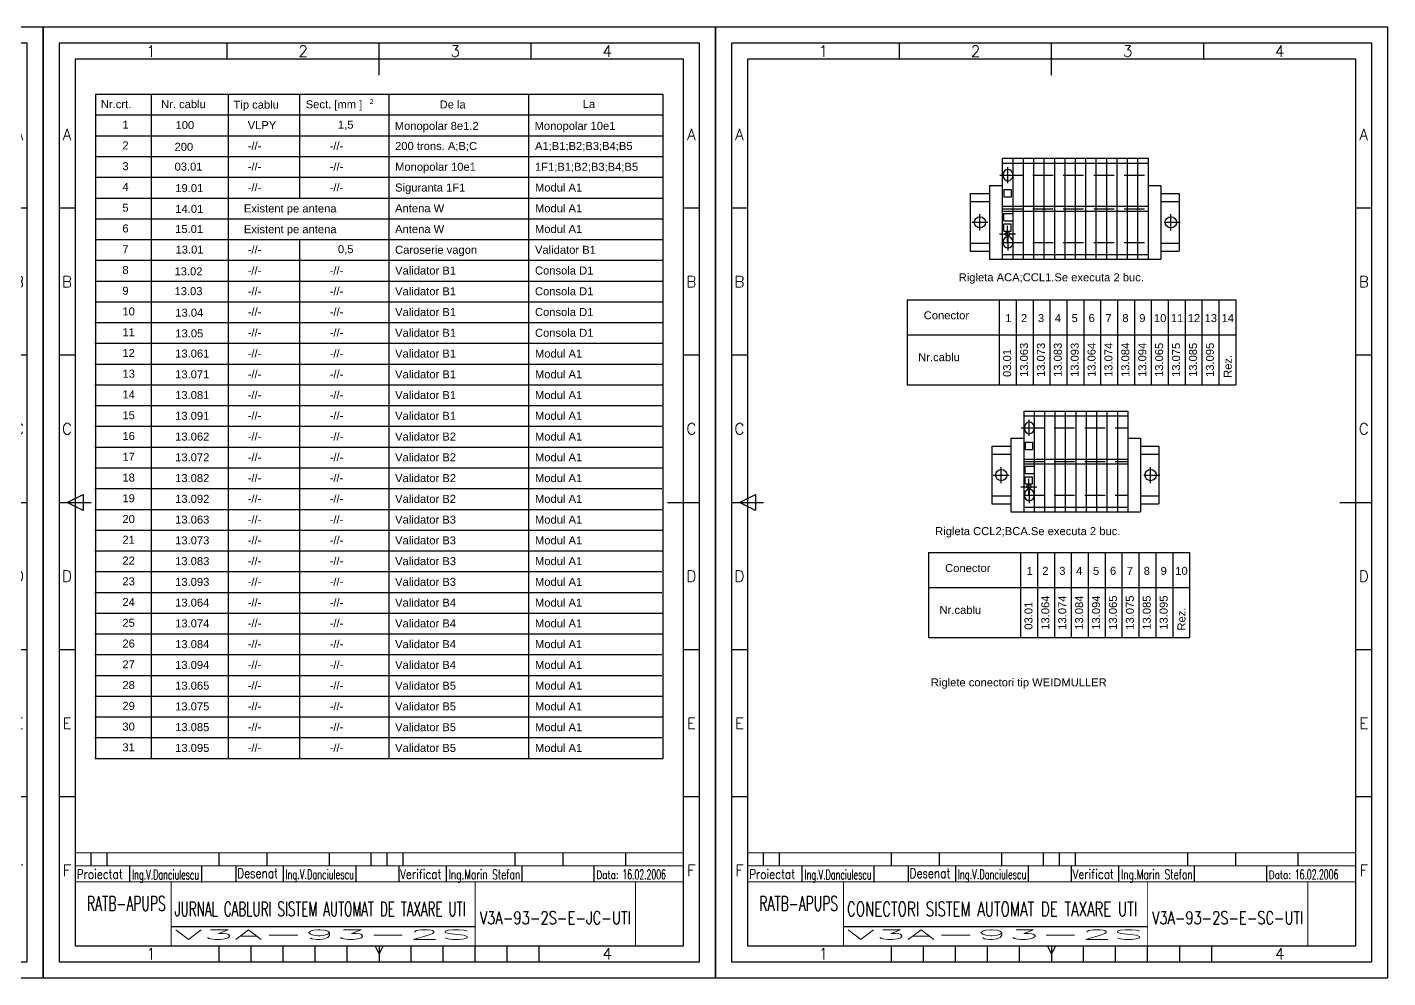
# Model space of a CAD drawing. Header units: millimetres. Extents: x 3156 to 4206, y 1786 to 2083.
# Drawn here: x 3781.5 to 4206.4, y 1785.8 to 2082.8 of the extents above; entities that cross this region are included whole.
import ezdxf
from ezdxf.enums import TextEntityAlignment as Align

# ---------------------------------------------------------------- set-up
doc = ezdxf.new("R2010")
doc.units = ezdxf.units.MM
doc.linetypes.add('DASHED2', pattern=[9.525, 6.35, -3.175])
doc.layers.add('INDICATOR', color=7, linetype='Continuous')
doc.styles.add('ISO', font='SIMPLEX.shx')
doc.styles.add('ROMANS', font='ROMANS.shx', dxfattribs={"width": 0.8})
doc.styles.get("Standard").update_dxf_attribs({"font": 'arial.ttf'})

# ---------------------------------------------------------------- blocks, each defined once
blk = doc.blocks.new('a4')
at = {"color": 70}
for p, q in [((-152.5, 287), (-152.5, 292)), ((-105, 282), (-105, 292)), ((-57.5, 287), (-57.5, 292)), ((-200, 240.5), (-205, 240.5)), ((-5, 240.5), (-10, 240.5)), ((-200, 194.5), (-205, 194.5)), ((-5, 194.5), (-10, 194.5)), ((-202.5, 148.5), (-197.5, 151)), ((-197.5, 151), (-197.5, 146)), ((-205, 148.5), (-195, 148.5)), ((-197.5, 146), (-202.5, 148.5)), ((-15, 148.5), (-5, 148.5)), ((-200, 102.5), (-205, 102.5)), ((-5, 102.5), (-10, 102.5)), ((-200, 56.5), (-205, 56.5)), ((-5, 56.5), (-10, 56.5)), ((-155, 5), (-155, 10)), ((-145, 5), (-145, 10)), ((-135, 5), (-135, 10)), ((-125, 5), (-125, 10)), ((-115, 5), (-115, 10)), ((-105, 7.5), (-106.25, 10)), ((-103.75, 10), (-105, 7.5)), ((-105, 10), (-105, 5)), ((-95, 5), (-95, 10)), ((-85, 5), (-85, 10)), ((-75, 5), (-75, 10)), ((-65, 5), (-65, 10)), ((-55, 5), (-55, 10))]:
    blk.add_line(p, q, dxfattribs=at)
at = {"color": 240}
for points in [[(0, 0), (0, 297), (-210, 297), (-210, 0)], [(-5, 5), (-5, 292), (-205, 292), (-205, 5)]]:
    blk.add_lwpolyline(points, close=True, dxfattribs=at)
at = {"color": 70}
blk.add_lwpolyline([(-200, 287), (-200, 10), (-10, 10), (-10, 287)], close=True, dxfattribs=at)
at = {"color": 50, "style": 'ISO'}
for s, p in [('1', (-176.25, 289.5)), ('2', (-128.75, 289.5)), ('3', (-81.25, 289.5)), ('4', (-33.75, 289.5)), ('A', (-202.5, 263.5)), ('A', (-7.5, 263.5)), ('B', (-202.5, 217.5)), ('B', (-7.5, 217.5)), ('C', (-202.5, 171.5)), ('C', (-7.5, 171.5)), ('D', (-202.5, 125.5)), ('D', (-7.5, 125.5)), ('E', (-202.5, 79.5)), ('E', (-7.5, 79.5)), ('F', (-202.5, 33.5)), ('F', (-7.5, 33.5)), ('1', (-176.25, 7.5)), ('4', (-33.75, 7.5))]:
    blk.add_text(s, height=3.5, dxfattribs=at).set_placement(p, align=Align.MIDDLE)
blk = doc.blocks.new('indic-el')
at = {"layer": 'INDICATOR', "color": 1}
for p, q in [((-180, 25), (-180, 29)), ((-175, 25), (-175, 29)), ((-140, 25), (-140, 29)), ((-125, 25), (-125, 29)), ((-105.5, 25), (-105.5, 29)), ((-87.5, 25), (-87.5, 29)), ((-82.5, 25), (-82.5, 29)), ((-47.5, 25), (-47.5, 29)), ((-32.5, 25), (-32.5, 29)), ((-13, 25), (-13, 29)), ((-167.9, 20), (-167.9, 25)), ((-145.42, 19.8), (-145.42, 24.8)), ((-134.65, 20.08), (-134.65, 25.08)), ((-119.93, 20), (-119.93, 25)), ((-97.19, 20), (-97.19, 25)), ((-83.77, 20), (-83.77, 25)), ((-69.03, 20), (-69.03, 25)), ((-45.33, 20), (-45.33, 25)), ((-22.83, 20), (-22.83, 25)), ((-155, 6), (-60, 6))]:
    blk.add_line(p, q, dxfattribs=at)
at = {"layer": 'INDICATOR'}
blk.add_line((-92.5, 25), (-92.5, 29), dxfattribs=at)
at = {"layer": 'INDICATOR', "const_width": 0.3, "flags": 128}
for points in [[(0, 29), (-185, 29), (-185, 0)], [(0, 25), (-185, 25)], [(0, 20), (-185, 20)], [(-155, 0), (-155, 20)], [(-60, 0), (-60, 20)], [(-10, 0), (-10, 20)]]:
    blk.add_lwpolyline(points, dxfattribs=at)
at = {"layer": 'INDICATOR', "color": 1, "style": 'ROMANS', "width": 0.8}
for s, height, p in [('Proiectat', 3, (-184.48, 20.88)), ('Desenat', 3, (-134.37, 21.17)), ('Verificat', 3, (-83.49, 20.88)), ('Data:', 2.5, (-22.15, 20.88))]:
    blk.add_text(s, height=height, dxfattribs=at).set_placement(p)
at = {"layer": 'INDICATOR', "style": 'ROMANS', "width": 0.570908}
blk.add_text('RATB-APUPS', height=4.5, dxfattribs=at).set_placement((-181.28, 10.96), (-156.69, 10.96), align=Align.FIT)
at = {"layer": 'INDICATOR', "color": 1, "style": 'ROMANS'}
for tag, height, width, p, p2 in [('PROIECTAT', 3, 0.908325, (-167.12, 20.74), (-146.23, 20.74)), ('DESENAT', 3, 1.116423, (-119.25, 20.84), (-97.88, 20.84)), ('VERIFICAT', 3, 1.074468, (-68.34, 20.8), (-45.93, 20.8)), ('DATA', 3, 1.321041, (-14.04, 20.81), (-0.45, 20.81)), ('NUME_DESEN', 4.5, 2.080219, (-153.9, 9.22), (-61.18, 9.22)), ('NUMAR', 4, 2.383056, (-58.61, 6.76), (-11.4, 6.76)), ('ANS', 3, 11.421134, (-154.04, 2.01), (-61.04, 2.01))]:
    blk.add_attdef(tag, text='', height=height, dxfattribs=dict(at, width=width)).set_placement(p, p2, align=Align.FIT)
blk = doc.blocks.new('3a4')
at = {"color": 70}
for p, q in [((-569.17, 287), (-569.17, 292)), ((-518.34, 287), (-518.34, 292)), ((-467.51, 287), (-467.51, 292)), ((-416.68, 287), (-416.68, 292)), ((-365.85, 287), (-365.85, 292)), ((-315, 282), (-315, 292)), ((-264.19, 287), (-264.19, 292)), ((-213.36, 287), (-213.36, 292)), ((-162.53, 287), (-162.53, 292)), ((-111.7, 287), (-111.7, 292)), ((-60.87, 287), (-60.87, 292)), ((-620, 240.5), (-625, 240.5)), ((-5, 240.5), (-10, 240.5)), ((-620, 194.5), (-625, 194.5)), ((-5, 194.5), (-10, 194.5)), ((-622.5, 148.5), (-617.5, 151)), ((-617.5, 151), (-617.5, 146)), ((-625, 148.5), (-615, 148.5)), ((-617.5, 146), (-622.5, 148.5)), ((-15, 148.5), (-5, 148.5)), ((-620, 102.5), (-625, 102.5)), ((-5, 102.5), (-10, 102.5)), ((-620, 56.5), (-625, 56.5)), ((-5, 56.5), (-10, 56.5)), ((-315, 10), (-315, 15)), ((-569.17, 5), (-569.17, 10)), ((-518.34, 5), (-518.34, 10)), ((-467.51, 5), (-467.51, 10)), ((-416.68, 5), (-416.68, 10)), ((-365.85, 5), (-365.85, 10)), ((-365.85, 5), (-365.85, 10)), ((-355, 5), (-355, 10)), ((-345, 5), (-345, 10)), ((-335, 5), (-335, 10)), ((-325, 5), (-325, 10)), ((-315, 7.5), (-317.5, 12.5)), ((-317.5, 12.5), (-312.5, 12.5)), ((-312.5, 12.5), (-315, 7.5)), ((-315, 0), (-315, 10)), ((-305, 5), (-305, 10)), ((-295, 5), (-295, 10)), ((-285, 5), (-285, 10)), ((-275, 5), (-275, 10)), ((-264.19, 5), (-264.19, 10)), ((-264.19, 5), (-264.19, 10)), ((-213.36, 5), (-213.36, 10)), ((-162.53, 5), (-162.53, 10)), ((-111.7, 5), (-111.7, 10)), ((-60.87, 5), (-60.87, 10))]:
    blk.add_line(p, q, dxfattribs=at)
at = {"color": 240}
for points in [[(0, 0), (0, 297), (-630, 297), (-630, 0)], [(-5, 5), (-5, 292), (-625, 292), (-625, 5)]]:
    blk.add_lwpolyline(points, close=True, dxfattribs=at)
at = {"color": 70}
blk.add_lwpolyline([(-620, 287), (-620, 10), (-10, 10), (-10, 287)], close=True, dxfattribs=at)
at = {"color": 50, "style": 'ISO'}
for s, p in [('1', (-596.25, 289.5)), ('2', (-545.42, 289.5)), ('3', (-494.59, 289.5)), ('4', (-443.76, 289.5)), ('5', (-392.93, 289.5)), ('6', (-342.1, 289.5)), ('7', (-291.27, 289.5)), ('8', (-240.44, 289.5)), ('9', (-189.61, 289.5)), ('10', (-138.78, 289.5)), ('11', (-87.95, 289.5)), ('12', (-37.12, 289.5)), ('A', (-622.5, 263.5)), ('A', (-7.5, 263.5)), ('B', (-622.5, 217.5)), ('B', (-7.5, 217.5)), ('C', (-622.5, 171.5)), ('C', (-7.5, 171.5)), ('D', (-622.5, 125.5)), ('D', (-7.5, 125.5)), ('E', (-622.5, 79.5)), ('E', (-7.5, 79.5)), ('F', (-622.5, 33.5)), ('F', (-7.5, 33.5)), ('1', (-596.25, 7.5)), ('2', (-545.42, 7.5)), ('3', (-494.59, 7.5)), ('4', (-443.76, 7.5)), ('5', (-392.93, 7.5)), ('8', (-240.44, 7.5)), ('9', (-189.61, 7.5)), ('10', (-138.78, 7.5)), ('11', (-87.95, 7.5)), ('12', (-37.12, 7.5))]:
    blk.add_text(s, height=3.5, dxfattribs=at).set_placement(p, align=Align.MIDDLE)

msp = doc.modelspace()

# ---------------------------------------------------------------- linework, layer by layer
at = {"color": 2}
for p, q in [((3802.89, 2061.88), (3980.06, 2061.88)), ((3802.89, 2061.88), (3802.89, 1854.36)), ((3820.18, 2061.88), (3820.18, 1854.36)), ((3844.26, 2061.88), (3844.26, 1854.36)), ((3866.54, 2061.88), (3866.54, 2029.45)), ((3894.41, 2061.88), (3894.41, 1854.36)), ((3938.09, 2061.88), (3938.09, 1854.36)), ((3980.06, 2061.88), (3980.06, 1854.36)), ((3802.86, 2055.39), (3980.02, 2055.39)), ((3802.86, 2048.91), (3980.02, 2048.91)), ((3802.82, 2042.42), (3979.98, 2042.42)), ((4086.06, 2041.85), (4131.56, 2041.85)), ((4086.06, 2041.85), (4086.06, 2010.35)), ((4086.06, 2041.85), (4131.56, 2041.85)), ((4086.06, 2041.85), (4086.06, 2010.35)), ((4086.06, 2040.35), (4131.56, 2040.35)), ((4086.06, 2040.35), (4131.56, 2040.35)), ((4089.31, 2041.85), (4089.31, 2010.35)), ((4089.31, 2041.85), (4089.31, 2010.35)), ((4092.56, 2041.85), (4092.56, 2010.35)), ((4092.56, 2041.85), (4092.56, 2010.35)), ((4095.81, 2041.85), (4095.81, 2010.35)), ((4095.81, 2041.85), (4095.81, 2010.35)), ((4099.06, 2041.85), (4099.06, 2010.35)), ((4099.06, 2041.85), (4099.06, 2010.35)), ((4102.31, 2041.85), (4102.31, 2010.35)), ((4102.31, 2041.85), (4102.31, 2010.35)), ((4105.56, 2041.85), (4105.56, 2010.35)), ((4105.56, 2041.85), (4105.56, 2010.35)), ((4108.81, 2041.85), (4108.81, 2010.35)), ((4108.81, 2041.85), (4108.81, 2010.35)), ((4112.06, 2041.85), (4112.06, 2010.35)), ((4112.06, 2041.85), (4112.06, 2010.35)), ((4115.31, 2041.85), (4115.31, 2010.35)), ((4115.31, 2041.85), (4115.31, 2010.35)), ((4118.56, 2041.85), (4118.56, 2010.35)), ((4118.56, 2041.85), (4118.56, 2010.35)), ((4121.81, 2041.85), (4121.81, 2010.35)), ((4121.81, 2041.85), (4121.81, 2010.35)), ((4125.06, 2041.85), (4125.06, 2010.35)), ((4125.06, 2041.85), (4125.06, 2010.35)), ((4128.31, 2041.85), (4128.31, 2010.35)), ((4128.31, 2041.85), (4128.31, 2010.35)), ((4131.56, 2041.85), (4131.56, 2010.35)), ((4131.56, 2041.85), (4131.56, 2010.35)), ((3802.82, 2035.94), (3979.98, 2035.94)), ((4086.31, 2036.35), (4086.31, 2036.85)), ((4086.31, 2036.35), (4086.31, 2036.85)), ((4082.06, 2033.35), (4082.06, 2010.35)), ((4082.06, 2033.35), (4086.06, 2033.35)), ((4082.06, 2033.35), (4082.06, 2010.35)), ((4082.06, 2033.35), (4086.06, 2033.35)), ((4086.56, 2032.1), (4086.56, 2029.85)), ((4086.56, 2032.1), (4088.81, 2032.1)), ((4086.56, 2032.1), (4086.56, 2029.85)), ((4086.56, 2032.1), (4088.81, 2032.1)), ((4088.81, 2032.1), (4088.81, 2029.85)), ((4088.81, 2032.1), (4088.81, 2029.85)), ((4131.56, 2033.35), (4135.56, 2033.35)), ((4131.56, 2033.35), (4135.56, 2033.35)), ((4135.56, 2033.35), (4135.56, 2010.35)), ((4135.56, 2033.35), (4135.56, 2010.35)), ((3802.78, 2029.45), (3979.95, 2029.45)), ((4076.06, 2030.85), (4076.06, 2012.85)), ((4076.06, 2030.85), (4082.06, 2030.85)), ((4076.06, 2030.85), (4076.06, 2012.85)), ((4076.06, 2030.85), (4082.06, 2030.85)), ((4076.06, 2028.35), (4082.06, 2028.35)), ((4076.06, 2028.35), (4082.06, 2028.35)), ((4086.56, 2029.85), (4088.81, 2029.85)), ((4086.56, 2029.85), (4088.81, 2029.85)), ((4135.56, 2030.85), (4141.31, 2030.85)), ((4135.56, 2030.85), (4141.31, 2030.85)), ((4135.56, 2028.35), (4141.31, 2028.35)), ((4135.56, 2028.35), (4141.31, 2028.35)), ((4141.31, 2030.85), (4141.31, 2012.85)), ((4141.31, 2030.85), (4141.31, 2012.85)), ((3802.78, 2022.97), (3979.95, 2022.97)), ((4086.06, 2026.85), (4131.56, 2026.85)), ((4086.06, 2026.85), (4131.56, 2026.85)), ((4086.06, 2025.35), (4131.56, 2025.35)), ((4086.06, 2025.35), (4131.56, 2025.35)), ((4086.56, 2024.6), (4089.31, 2024.6)), ((4086.56, 2024.6), (4089.31, 2024.6)), ((4086.56, 2022.35), (4089.31, 2022.35)), ((4086.56, 2022.35), (4089.31, 2022.35)), ((4086.56, 2021.35), (4088.81, 2021.35)), ((4086.56, 2019.1), (4086.56, 2021.35)), ((4086.56, 2021.35), (4088.81, 2021.35)), ((4086.56, 2019.1), (4086.56, 2021.35)), ((4086.56, 2019.1), (4088.81, 2019.1)), ((4086.56, 2019.1), (4088.81, 2019.1)), ((4088.81, 2019.1), (4088.81, 2021.35)), ((4088.81, 2019.1), (4088.81, 2021.35)), ((3802.75, 2016.48), (3979.91, 2016.48)), ((3866.54, 2016.48), (3866.54, 1854.36)), ((4076.06, 2015.35), (4082.06, 2015.35)), ((4076.06, 2015.35), (4082.06, 2015.35)), ((4086.31, 2015.85), (4086.31, 2015.35)), ((4086.31, 2015.85), (4086.31, 2015.35)), ((4135.56, 2015.35), (4141.31, 2015.35)), ((4135.56, 2015.35), (4141.31, 2015.35)), ((3802.75, 2010), (3979.91, 2010)), ((4076.06, 2012.85), (4082.06, 2012.85)), ((4076.06, 2012.85), (4082.06, 2012.85)), ((4082.06, 2010.35), (4131.56, 2010.35)), ((4082.06, 2010.35), (4131.56, 2010.35)), ((4086.06, 2011.85), (4131.56, 2011.85)), ((4086.06, 2011.85), (4131.56, 2011.85)), ((4131.56, 2010.35), (4135.56, 2010.35)), ((4131.56, 2010.35), (4135.56, 2010.35)), ((4135.56, 2012.85), (4141.31, 2012.85)), ((4135.56, 2012.85), (4141.31, 2012.85)), ((3802.71, 2003.51), (3979.87, 2003.51)), ((4056.29, 1997.65), (4158.97, 1997.65)), ((4056.29, 1997.65), (4056.29, 1971.06)), ((4056.29, 1997.65), (4158.97, 1997.65)), ((4056.29, 1997.65), (4056.29, 1971.06)), ((4085.09, 1997.65), (4085.09, 1971.06)), ((4085.09, 1997.65), (4085.09, 1971.06)), ((4090.37, 1997.65), (4090.37, 1971.06)), ((4090.37, 1997.65), (4090.37, 1971.06)), ((4095.64, 1997.65), (4095.64, 1971.06)), ((4095.64, 1997.65), (4095.64, 1971.06)), ((4100.92, 1997.65), (4100.92, 1971.06)), ((4100.92, 1997.65), (4100.92, 1971.06)), ((4106.2, 1997.65), (4106.2, 1971.06)), ((4106.2, 1997.65), (4106.2, 1971.06)), ((4111.48, 1997.65), (4111.48, 1971.06)), ((4111.48, 1997.65), (4111.48, 1971.06)), ((4116.75, 1997.65), (4116.75, 1971.06)), ((4116.75, 1997.65), (4116.75, 1971.06)), ((4122.03, 1997.65), (4122.03, 1971.06)), ((4122.03, 1997.65), (4122.03, 1971.06)), ((4127.31, 1997.65), (4127.31, 1971.06)), ((4127.31, 1997.65), (4127.31, 1971.06)), ((4132.59, 1997.65), (4132.59, 1971.06)), ((4132.59, 1997.65), (4132.59, 1971.06)), ((4137.86, 1997.65), (4137.86, 1971.06)), ((4137.86, 1997.65), (4137.86, 1971.06)), ((4143.14, 1997.65), (4143.14, 1971.06)), ((4143.14, 1997.65), (4143.14, 1971.06)), ((4148.42, 1997.65), (4148.42, 1971.06)), ((4148.42, 1997.65), (4148.42, 1971.06)), ((4153.7, 1997.65), (4153.7, 1971.06)), ((4153.7, 1997.65), (4153.7, 1971.06)), ((4158.97, 1997.65), (4158.97, 1971.06)), ((4158.97, 1997.65), (4158.97, 1971.06)), ((3802.71, 1997.03), (3979.87, 1997.03)), ((3802.67, 1990.54), (3979.83, 1990.54)), ((4056.29, 1986.75), (4158.97, 1986.75)), ((4056.29, 1986.75), (4158.97, 1986.75)), ((3802.67, 1984.06), (3979.83, 1984.06)), ((3802.63, 1977.58), (3979.8, 1977.58)), ((3802.63, 1971.09), (3979.8, 1971.09)), ((4056.29, 1971.06), (4158.97, 1971.06)), ((4056.29, 1971.06), (4158.97, 1971.06)), ((3802.6, 1964.61), (3979.76, 1964.61)), ((4092.73, 1962.88), (4092.73, 1931.38)), ((4092.73, 1962.88), (4125.23, 1962.88)), ((4092.73, 1962.88), (4092.73, 1931.38)), ((4092.73, 1962.88), (4125.23, 1962.88)), ((4092.73, 1961.38), (4125.23, 1961.38)), ((4092.73, 1961.38), (4125.23, 1961.38)), ((4095.98, 1962.88), (4095.98, 1931.38)), ((4095.98, 1962.88), (4095.98, 1931.38)), ((4099.23, 1962.88), (4099.23, 1931.38)), ((4099.23, 1962.88), (4099.23, 1931.38)), ((4102.48, 1962.88), (4102.48, 1931.38)), ((4102.48, 1962.88), (4102.48, 1931.38)), ((4105.73, 1962.88), (4105.73, 1931.38)), ((4105.73, 1962.88), (4105.73, 1931.38)), ((4108.98, 1962.88), (4108.98, 1931.38)), ((4108.98, 1962.88), (4108.98, 1931.38)), ((4112.23, 1962.88), (4112.23, 1931.38)), ((4112.23, 1962.88), (4112.23, 1931.38)), ((4115.48, 1962.88), (4115.48, 1931.38)), ((4115.48, 1962.88), (4115.48, 1931.38)), ((4118.73, 1962.88), (4118.73, 1931.38)), ((4118.73, 1962.88), (4118.73, 1931.38)), ((4121.98, 1962.88), (4121.98, 1931.38)), ((4121.98, 1962.88), (4121.98, 1931.38)), ((4125.23, 1962.88), (4125.23, 1931.38)), ((4125.23, 1962.88), (4125.23, 1931.38)), ((3802.6, 1958.12), (3979.76, 1958.12)), ((4092.98, 1957.38), (4092.98, 1957.88)), ((4092.98, 1957.38), (4092.98, 1957.88)), ((3802.63, 1951.64), (3979.8, 1951.64)), ((4082.73, 1951.88), (4088.73, 1951.88)), ((4082.73, 1951.88), (4082.73, 1933.88)), ((4082.73, 1951.88), (4088.73, 1951.88)), ((4082.73, 1951.88), (4082.73, 1933.88)), ((4088.73, 1954.38), (4088.73, 1931.38)), ((4088.73, 1954.38), (4092.73, 1954.38)), ((4088.73, 1954.38), (4088.73, 1931.38)), ((4088.73, 1954.38), (4092.73, 1954.38)), ((4093.23, 1953.13), (4095.48, 1953.13)), ((4093.23, 1953.13), (4093.23, 1950.88)), ((4093.23, 1953.13), (4095.48, 1953.13)), ((4093.23, 1953.13), (4093.23, 1950.88)), ((4093.23, 1950.88), (4095.48, 1950.88)), ((4093.23, 1950.88), (4095.48, 1950.88)), ((4095.48, 1953.13), (4095.48, 1950.88)), ((4095.48, 1953.13), (4095.48, 1950.88)), ((4125.23, 1954.38), (4129.23, 1954.38)), ((4125.23, 1954.38), (4129.23, 1954.38)), ((4129.23, 1954.38), (4129.23, 1931.38)), ((4129.23, 1954.38), (4129.23, 1931.38)), ((4129.23, 1951.88), (4134.98, 1951.88)), ((4129.23, 1951.88), (4134.98, 1951.88)), ((4134.98, 1951.88), (4134.98, 1933.88)), ((4134.98, 1951.88), (4134.98, 1933.88)), ((4082.73, 1949.38), (4088.73, 1949.38)), ((4082.73, 1949.38), (4088.73, 1949.38)), ((4092.73, 1947.88), (4125.23, 1947.88)), ((4092.73, 1947.88), (4125.23, 1947.88)), ((4092.73, 1946.38), (4125.23, 1946.38)), ((4092.73, 1946.38), (4125.23, 1946.38)), ((4129.23, 1949.38), (4134.98, 1949.38)), ((4129.23, 1949.38), (4134.98, 1949.38)), ((3802.63, 1945.15), (3979.8, 1945.15)), ((4093.23, 1945.63), (4095.98, 1945.63)), ((4093.23, 1945.63), (4095.98, 1945.63)), ((4093.23, 1943.38), (4095.98, 1943.38)), ((4093.23, 1943.38), (4095.98, 1943.38)), ((4093.23, 1940.13), (4093.23, 1942.38)), ((4093.23, 1942.38), (4095.48, 1942.38)), ((4093.23, 1940.13), (4093.23, 1942.38)), ((4093.23, 1942.38), (4095.48, 1942.38)), ((4095.48, 1940.13), (4095.48, 1942.38)), ((4095.48, 1940.13), (4095.48, 1942.38)), ((3802.6, 1938.67), (3979.76, 1938.67)), ((4093.23, 1940.13), (4095.48, 1940.13)), ((4093.23, 1940.13), (4095.48, 1940.13)), ((4082.73, 1936.38), (4088.73, 1936.38)), ((4082.73, 1936.38), (4088.73, 1936.38)), ((4082.73, 1933.88), (4088.73, 1933.88)), ((4082.73, 1933.88), (4088.73, 1933.88)), ((4092.98, 1936.88), (4092.98, 1936.38)), ((4092.98, 1936.88), (4092.98, 1936.38)), ((4129.23, 1936.38), (4134.98, 1936.38)), ((4129.23, 1936.38), (4134.98, 1936.38)), ((4129.23, 1933.88), (4134.98, 1933.88)), ((4129.23, 1933.88), (4134.98, 1933.88)), ((3802.6, 1932.18), (3979.76, 1932.18)), ((4088.73, 1931.38), (4125.23, 1931.38)), ((4088.73, 1931.38), (4125.23, 1931.38)), ((4092.73, 1932.88), (4125.23, 1932.88)), ((4092.73, 1932.88), (4125.23, 1932.88)), ((4125.23, 1931.38), (4129.23, 1931.38)), ((4125.23, 1931.38), (4129.23, 1931.38)), ((3802.63, 1925.7), (3979.8, 1925.7)), ((3802.63, 1919.21), (3979.8, 1919.21)), ((4062.96, 1918.69), (4062.96, 1892.09)), ((4062.96, 1918.69), (4144.53, 1918.69)), ((4062.96, 1918.69), (4062.96, 1892.09)), ((4062.96, 1918.69), (4144.53, 1918.69)), ((4091.76, 1918.69), (4091.76, 1892.09)), ((4091.76, 1918.69), (4091.76, 1892.09)), ((4097.04, 1918.69), (4097.04, 1892.09)), ((4097.04, 1918.69), (4097.04, 1892.09)), ((4102.31, 1918.69), (4102.31, 1892.09)), ((4102.31, 1918.69), (4102.31, 1892.09)), ((4107.59, 1918.69), (4107.59, 1892.09)), ((4107.59, 1918.69), (4107.59, 1892.09)), ((4112.87, 1918.69), (4112.87, 1892.09)), ((4112.87, 1918.69), (4112.87, 1892.09)), ((4118.15, 1918.69), (4118.15, 1892.09)), ((4118.15, 1918.69), (4118.15, 1892.09)), ((4123.42, 1918.69), (4123.42, 1892.09)), ((4123.42, 1918.69), (4123.42, 1892.09)), ((4128.7, 1918.69), (4128.7, 1892.09)), ((4128.7, 1918.69), (4128.7, 1892.09)), ((4133.98, 1918.69), (4133.98, 1892.09)), ((4133.98, 1918.69), (4133.98, 1892.09)), ((4139.26, 1918.69), (4139.26, 1892.09)), ((4139.26, 1918.69), (4139.26, 1892.09)), ((4144.53, 1918.69), (4144.53, 1892.09)), ((4144.53, 1918.69), (4144.53, 1892.09)), ((3802.6, 1912.73), (3979.76, 1912.73)), ((3802.6, 1906.24), (3979.76, 1906.24)), ((4062.96, 1907.79), (4144.53, 1907.79)), ((4062.96, 1907.79), (4144.53, 1907.79)), ((3802.63, 1899.76), (3979.8, 1899.76)), ((3802.63, 1893.27), (3979.8, 1893.27)), ((4062.96, 1892.09), (4144.53, 1892.09)), ((4062.96, 1892.09), (4144.53, 1892.09)), ((3802.6, 1886.79), (3979.76, 1886.79)), ((3802.6, 1880.3), (3979.76, 1880.3)), ((3802.63, 1873.82), (3979.8, 1873.82)), ((3802.63, 1867.33), (3979.8, 1867.33)), ((3802.6, 1860.85), (3979.76, 1860.85)), ((3802.6, 1854.36), (3980.06, 1854.36))]:
    msp.add_line(p, q, dxfattribs=at)
at = {"color": 1}
for p, q in [((4085.31, 2036.6), (4090.31, 2036.6)), ((4085.31, 2036.6), (4090.31, 2036.6)), ((4087.81, 2034.1), (4087.81, 2039.1)), ((4087.81, 2034.1), (4087.81, 2039.1)), ((4087.81, 2018.1), (4087.81, 2013.1)), ((4087.81, 2018.1), (4087.81, 2013.1)), ((4094.48, 1955.13), (4094.48, 1960.13)), ((4094.48, 1955.13), (4094.48, 1960.13)), ((4091.98, 1957.63), (4096.98, 1957.63)), ((4091.98, 1957.63), (4096.98, 1957.63)), ((4094.48, 1939.13), (4094.48, 1934.13)), ((4094.48, 1939.13), (4094.48, 1934.13))]:
    msp.add_line(p, q, dxfattribs=at)
at = {"color": 1, "linetype": 'DASHED2'}
for p, q in [((4086.06, 2036.6), (4131.56, 2036.6)), ((4086.06, 2036.6), (4131.56, 2036.6)), ((4086.06, 2026.1), (4131.56, 2026.1)), ((4086.06, 2026.1), (4131.56, 2026.1)), ((4086.06, 2015.6), (4131.56, 2015.6)), ((4086.06, 2015.6), (4131.56, 2015.6)), ((4092.73, 1957.63), (4125.23, 1957.63)), ((4092.73, 1957.63), (4125.23, 1957.63)), ((4092.73, 1947.13), (4125.23, 1947.13)), ((4092.73, 1947.13), (4125.23, 1947.13)), ((4092.73, 1936.63), (4125.23, 1936.63)), ((4092.73, 1936.63), (4125.23, 1936.63))]:
    msp.add_line(p, q, dxfattribs=at)
at = {"color": 1, "linetype": 'Continuous'}
for p, q in [((4079.06, 2019.35), (4079.06, 2024.35)), ((4079.06, 2019.35), (4079.06, 2024.35)), ((4138.68, 2019.35), (4138.68, 2024.35)), ((4138.68, 2019.35), (4138.68, 2024.35)), ((4076.56, 2021.85), (4081.56, 2021.85)), ((4076.56, 2021.85), (4081.56, 2021.85)), ((4087.68, 2015.72), (4087.68, 2020.72)), ((4087.68, 2015.72), (4087.68, 2020.72)), ((4136.56, 2021.85), (4141.56, 2021.85)), ((4136.56, 2021.85), (4141.56, 2021.85)), ((4085.18, 2018.22), (4090.18, 2018.22)), ((4085.18, 2018.22), (4090.18, 2018.22)), ((4083.23, 1942.88), (4088.23, 1942.88)), ((4083.23, 1942.88), (4088.23, 1942.88)), ((4085.73, 1940.38), (4085.73, 1945.38)), ((4085.73, 1940.38), (4085.73, 1945.38)), ((4130.23, 1942.88), (4135.23, 1942.88)), ((4130.23, 1942.88), (4135.23, 1942.88)), ((4132.35, 1940.38), (4132.35, 1945.38)), ((4132.35, 1940.38), (4132.35, 1945.38)), ((4091.85, 1939.26), (4096.85, 1939.26)), ((4091.85, 1939.26), (4096.85, 1939.26)), ((4094.35, 1936.76), (4094.35, 1941.76)), ((4094.35, 1936.76), (4094.35, 1941.76))]:
    msp.add_line(p, q, dxfattribs=at)
at = {"color": 2, "linetype": 'Continuous'}
for p, q in [((4086.56, 2022.35), (4086.56, 2024.6)), ((4086.56, 2022.35), (4086.56, 2024.6)), ((4093.23, 1943.38), (4093.23, 1945.63)), ((4093.23, 1943.38), (4093.23, 1945.63))]:
    msp.add_line(p, q, dxfattribs=at)
at = {"color": 2}
for centre, radius in [((4079.06, 2021.85), 1.76), ((4079.06, 2021.85), 1.76), ((4138.68, 2021.85), 1.76), ((4138.68, 2021.85), 1.76), ((4087.68, 2018.22), 0.665), ((4087.68, 2018.22), 0.665), ((4085.73, 1942.88), 1.76), ((4085.73, 1942.88), 1.76), ((4132.35, 1942.88), 1.76), ((4132.35, 1942.88), 1.76), ((4094.35, 1939.26), 0.665), ((4094.35, 1939.26), 0.665)]:
    msp.add_circle(centre, radius, dxfattribs=at)
for centre, start, end in [((4087.81, 2036.85), 0, 180), ((4087.81, 2036.85), 0, 180), ((4087.81, 2036.35), 180, 0), ((4087.81, 2036.35), 180, 0), ((4087.81, 2015.85), 0, 180), ((4087.81, 2015.85), 0, 180), ((4087.81, 2015.35), 180, 0), ((4087.81, 2015.35), 180, 0), ((4094.48, 1957.88), 0, 180), ((4094.48, 1957.88), 0, 180), ((4094.48, 1957.38), 180, 0), ((4094.48, 1957.38), 180, 0), ((4094.48, 1936.88), 0, 180), ((4094.48, 1936.88), 0, 180), ((4094.48, 1936.38), 180, 0), ((4094.48, 1936.38), 180, 0)]:
    msp.add_arc(centre, 1.5, start, end, dxfattribs=at)
at = {"layer": 'INDICATOR', "color": 1}
for p, q in [((3856.45, 1820.82), (3856.45, 1824.82)), ((3875.95, 1820.82), (3875.95, 1824.82)), ((3893.95, 1820.82), (3893.95, 1824.82)), ((3898.95, 1820.82), (3898.95, 1824.82)), ((3933.95, 1820.82), (3933.95, 1824.82)), ((3948.95, 1820.82), (3948.95, 1824.82)), ((3968.45, 1820.82), (3968.45, 1824.82)), ((4011.45, 1820.82), (4011.45, 1824.82)), ((4011.45, 1820.82), (4011.45, 1824.82)), ((4016.45, 1820.82), (4016.45, 1824.82)), ((4016.45, 1820.82), (4016.45, 1824.82)), ((4051.45, 1820.82), (4051.45, 1824.82)), ((4051.45, 1820.82), (4051.45, 1824.82)), ((4066.45, 1820.82), (4066.45, 1824.82)), ((4066.45, 1820.82), (4066.45, 1824.82)), ((4085.95, 1820.82), (4085.95, 1824.82)), ((4085.95, 1820.82), (4085.95, 1824.82)), ((4103.95, 1820.82), (4103.95, 1824.82)), ((4103.95, 1820.82), (4103.95, 1824.82)), ((4108.95, 1820.82), (4108.95, 1824.82)), ((4108.95, 1820.82), (4108.95, 1824.82)), ((4143.95, 1820.82), (4143.95, 1824.82)), ((4143.95, 1820.82), (4143.95, 1824.82)), ((4158.95, 1820.82), (4158.95, 1824.82)), ((4158.95, 1820.82), (4158.95, 1824.82)), ((4178.45, 1820.82), (4178.45, 1824.82)), ((4178.45, 1820.82), (4178.45, 1824.82)), ((3861.51, 1815.82), (3861.51, 1820.82)), ((3884.25, 1815.82), (3884.25, 1820.82)), ((3897.68, 1815.82), (3897.68, 1820.82)), ((3912.42, 1815.82), (3912.42, 1820.82)), ((3936.12, 1815.82), (3936.12, 1820.82)), ((3958.62, 1815.82), (3958.62, 1820.82)), ((4023.55, 1815.82), (4023.55, 1820.82)), ((4023.55, 1815.82), (4023.55, 1820.82)), ((4046.03, 1815.61), (4046.03, 1820.61)), ((4046.03, 1815.61), (4046.03, 1820.61)), ((4056.79, 1815.9), (4056.79, 1820.9)), ((4056.79, 1815.9), (4056.79, 1820.9)), ((4071.51, 1815.82), (4071.51, 1820.82)), ((4071.51, 1815.82), (4071.51, 1820.82)), ((4094.25, 1815.82), (4094.25, 1820.82)), ((4094.25, 1815.82), (4094.25, 1820.82)), ((4107.68, 1815.82), (4107.68, 1820.82)), ((4107.68, 1815.82), (4107.68, 1820.82)), ((4122.42, 1815.82), (4122.42, 1820.82)), ((4122.42, 1815.82), (4122.42, 1820.82)), ((4146.12, 1815.82), (4146.12, 1820.82)), ((4146.12, 1815.82), (4146.12, 1820.82)), ((4168.62, 1815.82), (4168.62, 1820.82)), ((4168.62, 1815.82), (4168.62, 1820.82)), ((4036.45, 1801.82), (4131.45, 1801.82)), ((4036.45, 1801.82), (4131.45, 1801.82))]:
    msp.add_line(p, q, dxfattribs=at)
at = {"layer": 'INDICATOR'}
for p, q in [((3888.95, 1820.82), (3888.95, 1824.82)), ((4098.95, 1820.82), (4098.95, 1824.82)), ((4098.95, 1820.82), (4098.95, 1824.82))]:
    msp.add_line(p, q, dxfattribs=at)
at = {"layer": 'INDICATOR', "const_width": 0.3, "flags": 128}
for points in [[(3986.45, 1824.82), (3796.45, 1824.82), (3796.45, 1795.82)], [(4196.45, 1824.82), (4006.45, 1824.82), (4006.45, 1795.82)], [(4196.45, 1824.82), (4006.45, 1824.82), (4006.45, 1795.82)], [(3986.45, 1820.82), (3796.45, 1820.82)], [(4196.45, 1820.82), (4006.45, 1820.82)], [(4196.45, 1820.82), (4006.45, 1820.82)], [(3986.45, 1815.82), (3796.45, 1815.82)], [(3921.45, 1795.82), (3921.45, 1815.82)], [(3971.45, 1795.82), (3971.45, 1815.82)], [(4196.45, 1815.82), (4006.45, 1815.82)], [(4196.45, 1815.82), (4006.45, 1815.82)], [(4036.45, 1795.82), (4036.45, 1815.82)], [(4036.45, 1795.82), (4036.45, 1815.82)], [(4131.45, 1795.82), (4131.45, 1815.82)], [(4131.45, 1795.82), (4131.45, 1815.82)], [(4181.45, 1795.82), (4181.45, 1815.82)], [(4181.45, 1795.82), (4181.45, 1815.82)]]:
    msp.add_lwpolyline(points, dxfattribs=at)

# ---------------------------------------------------------------- block references
at = {"color": 1}
for name, p in [('3a4', (3786.45, 1785.82)), ('a4', (4206.45, 1785.82)), ('a4', (4206.45, 1785.82))]:
    msp.add_blockref(name, p, dxfattribs=at)
msp.add_blockref('a4', (3996.45, 1785.82))
ref = msp.add_blockref('indic-el', (3981.45, 1795.82), dxfattribs=at)
ref.add_attrib('NUME_DESEN', 'JURNAL CABLURI SISTEM AUTOMAT DE TAXARE UTI ', dxfattribs={"layer": 'INDICATOR', "color": 1, "height": 4.5, "style": 'ROMANS', "width": 0.520055}).set_placement((3827.55, 1805.04), (3920.27, 1805.04), align=Align.FIT)
ref.add_attrib('ANS', 'V3A-93-2S', dxfattribs={"layer": 'INDICATOR', "color": 1, "height": 3, "style": 'ROMANS', "width": 3.518944}).set_placement((3827.41, 1797.83), (3920.41, 1797.83), align=Align.FIT)
ref.add_attrib('NUMAR', 'V3A-93-2S-E-JC-UTI', dxfattribs={"layer": 'INDICATOR', "color": 1, "height": 4, "style": 'ROMANS', "width": 0.680873}).set_placement((3922.83, 1802.57), (3970.04, 1802.57), align=Align.FIT)
ref.add_attrib('DESENAT', 'Ing.V.Danciulescu', dxfattribs={"layer": 'INDICATOR', "color": 1, "height": 3, "style": 'ROMANS', "width": 0.566669}).set_placement((3862.19, 1816.65), (3883.57, 1816.65), align=Align.FIT)
ref.add_attrib('VERIFICAT', 'Ing.Marin Stefan', dxfattribs={"layer": 'INDICATOR', "color": 1, "height": 3, "style": 'ROMANS', "width": 0.612783}).set_placement((3913.11, 1816.61), (3935.52, 1816.61), align=Align.FIT)
ref.add_attrib('DATA', '16.02.2006', dxfattribs={"layer": 'INDICATOR', "color": 1, "height": 3, "style": 'ROMANS', "width": 0.537373}).set_placement((3967.4, 1816.62), (3980.99, 1816.62), align=Align.FIT)
ref.add_attrib('PROIECTAT', 'Ing.V.Danciulescu', dxfattribs={"layer": 'INDICATOR', "color": 1, "height": 3, "style": 'ROMANS', "width": 0.553941}).set_placement((3814.32, 1816.56), (3835.21, 1816.56), align=Align.FIT)
ref = msp.add_blockref('indic-el', (4191.45, 1795.82), dxfattribs=at)
ref.add_attrib('NUME_DESEN', 'CONECTORI SISTEM AUTOMAT DE TAXARE UTI ', dxfattribs={"layer": 'INDICATOR', "color": 1, "height": 4.5, "style": 'ROMANS', "width": 0.585502}).set_placement((4037.55, 1805.04), (4130.27, 1805.04), align=Align.FIT)
ref.add_attrib('ANS', 'V3A-93-2S', dxfattribs={"layer": 'INDICATOR', "color": 1, "height": 3, "style": 'ROMANS', "width": 3.518944}).set_placement((4037.41, 1797.83), (4130.41, 1797.83), align=Align.FIT)
ref.add_attrib('NUMAR', 'V3A-93-2S-E-SC-UTI', dxfattribs={"layer": 'INDICATOR', "color": 1, "height": 4, "style": 'ROMANS', "width": 0.673472}).set_placement((4132.83, 1802.57), (4180.04, 1802.57), align=Align.FIT)
ref.add_attrib('DESENAT', 'Ing.V.Danciulescu', dxfattribs={"layer": 'INDICATOR', "color": 1, "height": 3, "style": 'ROMANS', "width": 0.566669}).set_placement((4072.19, 1816.65), (4093.57, 1816.65), align=Align.FIT)
ref.add_attrib('VERIFICAT', 'Ing.Marin Stefan', dxfattribs={"layer": 'INDICATOR', "color": 1, "height": 3, "style": 'ROMANS', "width": 0.612783}).set_placement((4123.11, 1816.61), (4145.52, 1816.61), align=Align.FIT)
ref.add_attrib('DATA', '16.02.2006', dxfattribs={"layer": 'INDICATOR', "color": 1, "height": 3, "style": 'ROMANS', "width": 0.537373}).set_placement((4177.4, 1816.62), (4190.99, 1816.62), align=Align.FIT)
ref.add_attrib('PROIECTAT', 'Ing.V.Danciulescu', dxfattribs={"layer": 'INDICATOR', "color": 1, "height": 3, "style": 'ROMANS', "width": 0.553941}).set_placement((4024.32, 1816.56), (4045.21, 1816.56), align=Align.FIT)
ref = msp.add_blockref('indic-el', (4191.45, 1795.82), dxfattribs=at)
ref.add_attrib('NUME_DESEN', 'CONECTORI SISTEM AUTOMAT DE TAXARE UTI ', dxfattribs={"layer": 'INDICATOR', "color": 1, "height": 4.5, "style": 'ROMANS', "width": 0.585502}).set_placement((4037.55, 1805.04), (4130.27, 1805.04), align=Align.FIT)
ref.add_attrib('ANS', 'V3A-93-2S', dxfattribs={"layer": 'INDICATOR', "color": 1, "height": 3, "style": 'ROMANS', "width": 3.518944}).set_placement((4037.41, 1797.83), (4130.41, 1797.83), align=Align.FIT)
ref.add_attrib('NUMAR', 'V3A-93-2S-E-SC-UTI', dxfattribs={"layer": 'INDICATOR', "color": 1, "height": 4, "style": 'ROMANS', "width": 0.673472}).set_placement((4132.83, 1802.57), (4180.04, 1802.57), align=Align.FIT)
ref.add_attrib('DESENAT', 'Ing.V.Danciulescu', dxfattribs={"layer": 'INDICATOR', "color": 1, "height": 3, "style": 'ROMANS', "width": 0.566669}).set_placement((4072.19, 1816.65), (4093.57, 1816.65), align=Align.FIT)
ref.add_attrib('VERIFICAT', 'Ing.Marin Stefan', dxfattribs={"layer": 'INDICATOR', "color": 1, "height": 3, "style": 'ROMANS', "width": 0.612783}).set_placement((4123.11, 1816.61), (4145.52, 1816.61), align=Align.FIT)
ref.add_attrib('DATA', '16.02.2006', dxfattribs={"layer": 'INDICATOR', "color": 1, "height": 3, "style": 'ROMANS', "width": 0.537373}).set_placement((4177.4, 1816.62), (4190.99, 1816.62), align=Align.FIT)
ref.add_attrib('PROIECTAT', 'Ing.V.Danciulescu', dxfattribs={"layer": 'INDICATOR', "color": 1, "height": 3, "style": 'ROMANS', "width": 0.553941}).set_placement((4024.32, 1816.56), (4045.21, 1816.56), align=Align.FIT)

# ---------------------------------------------------------------- texts
at = {"color": 2}
for s, height, p in [('Nr.crt.', 2.5, (3804.52, 2057.52)), ('Nr. cablu', 2.5, (3823.31, 2057.52)), ('Tip cablu', 2.5, (3845.95, 2057.37)), ('Sect. [mm ]', 2.5, (3868.5, 2057.47)), ('2', 1.5, (3888.49, 2058.83)), ('De la ', 2.5, (3910.31, 2057.42)), ('La', 2.5, (3955.01, 2057.57)), ('1', 2.5, (3811.24, 2051.12)), ('100', 2.5, (3827.84, 2050.99)), ('1,5', 2.5, (3878.56, 2051.12)), ('Monopolar 8e1.2', 2.5, (3896.3, 2050.74)), ('Monopolar 10e1', 2.5, (3939.98, 2050.74)), ('2', 2.5, (3811.24, 2044.63)), ('200 trons. A;B;C', 2.5, (3896.41, 2044.45)), ('A1;B1;B2;B3;B4;B5', 2.5, (3940.1, 2044.45)), ('3', 2.5, (3811.24, 2038.15)), ('Monopolar 10e1', 2.5, (3896.41, 2037.96)), ('1F1;B1;B2;B3;B4;B5', 2.5, (3940.1, 2037.96)), ('4', 2.5, (3811.24, 2031.66)), ('Siguranta 1F1', 2.5, (3896.41, 2031.48)), ('Modul A1', 2.5, (3940.1, 2031.48)), ('5', 2.5, (3811.24, 2025.18)), ('Existent pe antena', 2.5, (3849.19, 2024.94)), ('Antena W', 2.5, (3896.41, 2024.99)), ('Modul A1', 2.5, (3940.1, 2024.99)), ('6', 2.5, (3811.24, 2018.69)), ('Existent pe antena', 2.5, (3849.19, 2018.46)), ('Antena W', 2.5, (3896.41, 2018.51)), ('Modul A1', 2.5, (3940.1, 2018.51)), ('7', 2.5, (3811.24, 2012.21)), ('13.01', 2.5, (3827.84, 2012.08)), ('0,5', 2.5, (3878.56, 2012.21)), ('Caroserie vagon', 2.5, (3896.41, 2012.02)), ('Validator B1', 2.5, (3940.1, 2012.02)), ('8', 2.5, (3811.24, 2005.72)), ('Validator B1', 2.5, (3896.41, 2005.54)), ('Consola D1', 2.5, (3940.1, 2005.54)), ('Rigleta ACA;CCL1.Se executa 2 buc.', 2.5, (4072.44, 2003.42)), ('Rigleta ACA;CCL1.Se executa 2 buc.', 2.5, (4072.44, 2003.42)), ('9', 2.5, (3811.24, 1999.24)), ('Validator B1', 2.5, (3896.41, 1999.05)), ('Consola D1', 2.5, (3940.1, 1999.05)), ('10', 2.5, (3811.24, 1992.75)), ('Validator B1', 2.5, (3896.41, 1992.57)), ('Consola D1', 2.5, (3940.1, 1992.57)), ('Conector', 2.5, (4061.52, 1991.55)), ('Conector', 2.5, (4061.52, 1991.55)), ('1', 2.5, (4086.99, 1990.68)), ('1', 2.5, (4086.99, 1990.68)), ('2', 2.5, (4091.88, 1990.68)), ('2', 2.5, (4091.88, 1990.68)), ('3', 2.5, (4097.16, 1990.68)), ('3', 2.5, (4097.16, 1990.68)), ('4', 2.5, (4102.43, 1990.68)), ('4', 2.5, (4102.43, 1990.68)), ('5', 2.5, (4107.71, 1990.68)), ('5', 2.5, (4107.71, 1990.68)), ('6', 2.5, (4112.99, 1990.68)), ('6', 2.5, (4112.99, 1990.68)), ('7', 2.5, (4118.27, 1990.68)), ('7', 2.5, (4118.27, 1990.68)), ('8', 2.5, (4123.55, 1990.68)), ('8', 2.5, (4123.55, 1990.68)), ('9', 2.5, (4128.82, 1990.68)), ('9', 2.5, (4128.82, 1990.68)), ('10', 2.5, (4133.4, 1990.68)), ('10', 2.5, (4133.4, 1990.68)), ('11', 2.5, (4138.68, 1990.68)), ('11', 2.5, (4138.68, 1990.68)), ('12', 2.5, (4143.96, 1990.68)), ('12', 2.5, (4143.96, 1990.68)), ('13', 2.5, (4149.23, 1990.68)), ('13', 2.5, (4149.23, 1990.68)), ('14', 2.5, (4154.51, 1990.68)), ('14', 2.5, (4154.51, 1990.68)), ('11', 2.5, (3811.24, 1986.27)), ('Validator B1', 2.5, (3896.41, 1986.08)), ('Consola D1', 2.5, (3940.1, 1986.08)), ('12', 2.5, (3811.24, 1979.78)), ('Validator B1', 2.5, (3896.41, 1979.6)), ('Modul A1', 2.5, (3940.1, 1979.6)), ('Nr.cablu', 2.5, (4059.78, 1978.47)), ('Nr.cablu', 2.5, (4059.78, 1978.47)), ('13', 2.5, (3811.24, 1973.3)), ('Validator B1', 2.5, (3896.41, 1973.12)), ('Modul A1', 2.5, (3940.1, 1973.12)), ('14', 2.5, (3811.24, 1966.81)), ('Validator B1', 2.5, (3896.41, 1966.63)), ('Modul A1', 2.5, (3940.1, 1966.63)), ('15', 2.5, (3811.24, 1960.33)), ('Validator B1', 2.5, (3896.41, 1960.15)), ('Modul A1', 2.5, (3940.1, 1960.15)), ('16', 2.5, (3811.24, 1953.84)), ('Validator B2', 2.5, (3896.41, 1953.66)), ('Modul A1', 2.5, (3940.1, 1953.66)), ('17', 2.5, (3811.24, 1947.36)), ('Validator B2', 2.5, (3896.41, 1947.18)), ('Modul A1', 2.5, (3940.1, 1947.18)), ('18', 2.5, (3811.24, 1940.87)), ('Validator B2', 2.5, (3896.41, 1940.69)), ('Modul A1', 2.5, (3940.1, 1940.69)), ('19', 2.5, (3811.24, 1934.39)), ('Validator B2', 2.5, (3896.41, 1934.21)), ('Modul A1', 2.5, (3940.1, 1934.21)), ('20', 2.5, (3811.24, 1927.9)), ('Validator B3', 2.5, (3896.41, 1927.72)), ('Modul A1', 2.5, (3940.1, 1927.72)), ('Rigleta CCL2;BCA.Se executa 2 buc.', 2.5, (4065.09, 1924.12)), ('Rigleta CCL2;BCA.Se executa 2 buc.', 2.5, (4065.09, 1924.12)), ('21', 2.5, (3811.24, 1921.42)), ('Validator B3', 2.5, (3896.41, 1921.24)), ('Modul A1', 2.5, (3940.1, 1921.24)), ('22', 2.5, (3811.24, 1914.94)), ('Validator B3', 2.5, (3896.41, 1914.75)), ('Modul A1', 2.5, (3940.1, 1914.75)), ('Conector', 2.5, (4068.19, 1912.58)), ('Conector', 2.5, (4068.19, 1912.58)), ('1', 2.5, (4093.66, 1911.71)), ('1', 2.5, (4093.66, 1911.71)), ('2', 2.5, (4098.55, 1911.71)), ('2', 2.5, (4098.55, 1911.71)), ('3', 2.5, (4103.83, 1911.71)), ('3', 2.5, (4103.83, 1911.71)), ('4', 2.5, (4109.1, 1911.71)), ('4', 2.5, (4109.1, 1911.71)), ('5', 2.5, (4114.38, 1911.71)), ('5', 2.5, (4114.38, 1911.71)), ('6', 2.5, (4119.66, 1911.71)), ('6', 2.5, (4119.66, 1911.71)), ('7', 2.5, (4124.94, 1911.71)), ('7', 2.5, (4124.94, 1911.71)), ('8', 2.5, (4130.21, 1911.71)), ('8', 2.5, (4130.21, 1911.71)), ('9', 2.5, (4135.49, 1911.71)), ('9', 2.5, (4135.49, 1911.71)), ('10', 2.5, (4140.07, 1911.71)), ('10', 2.5, (4140.07, 1911.71)), ('23', 2.5, (3811.24, 1908.45)), ('Validator B3', 2.5, (3896.41, 1908.27)), ('Modul A1', 2.5, (3940.1, 1908.27)), ('24', 2.5, (3811.24, 1901.97)), ('Validator B4', 2.5, (3896.41, 1901.78)), ('Modul A1', 2.5, (3940.1, 1901.78)), ('Nr.cablu', 2.5, (4066.45, 1899.5)), ('Nr.cablu', 2.5, (4066.45, 1899.5)), ('25', 2.5, (3811.24, 1895.48)), ('Validator B4', 2.5, (3896.41, 1895.3)), ('Modul A1', 2.5, (3940.1, 1895.3)), ('26', 2.5, (3811.24, 1889)), ('Validator B4', 2.5, (3896.41, 1888.81)), ('Modul A1', 2.5, (3940.1, 1888.81)), ('27', 2.5, (3811.24, 1882.51)), ('Validator B4', 2.5, (3896.41, 1882.33)), ('Modul A1', 2.5, (3940.1, 1882.33)), ('28', 2.5, (3811.24, 1876.03)), ('Validator B5', 2.5, (3896.41, 1875.84)), ('Modul A1', 2.5, (3940.1, 1875.84)), ('Riglete conectori tip WEIDMULLER', 2.5, (4063.74, 1876.87)), ('Riglete conectori tip WEIDMULLER', 2.5, (4063.74, 1876.87)), ('29', 2.5, (3811.24, 1869.54)), ('Validator B5', 2.5, (3896.41, 1869.36)), ('Modul A1', 2.5, (3940.1, 1869.36)), ('30', 2.5, (3811.24, 1863.06)), ('Validator B5', 2.5, (3896.41, 1862.87)), ('Modul A1', 2.5, (3940.1, 1862.87)), ('31', 2.5, (3811.24, 1856.57)), ('Validator B5', 2.5, (3896.41, 1856.39)), ('Modul A1', 2.5, (3940.1, 1856.39))]:
    msp.add_text(s, height=height, dxfattribs=at).set_placement(p)
for p in [(4157.7, 1973.27), (4157.7, 1973.27), (4143.26, 1894.3), (4143.26, 1894.3)]:
    msp.add_text('Rez.', height=2.5, rotation=90, dxfattribs=at).set_placement(p)
for tag, p in [('VLPY', (3850.37, 2050.98)), ('200', (3827.52, 2044.19)), ('-//-', (3850.37, 2044.49)), ('-//-', (3875.98, 2044.49)), ('03.01', (3827.52, 2038.01)), ('-//-', (3850.37, 2038.01)), ('-//-', (3875.98, 2038.01)), ('19.01', (3827.76, 2031.29)), ('-//-', (3850.37, 2031.52)), ('-//-', (3875.98, 2031.52)), ('14.01', (3827.76, 2024.81)), ('15.01', (3827.72, 2018.51)), ('-//-', (3850.37, 2012.07)), ('13.02', (3827.52, 2005.28)), ('-//-', (3850.37, 2005.58)), ('-//-', (3875.98, 2005.58)), ('13.03', (3827.52, 1999.1)), ('-//-', (3850.37, 1999.1)), ('-//-', (3875.98, 1999.1)), ('13.04', (3827.76, 1992.38)), ('-//-', (3850.37, 1992.61)), ('-//-', (3875.98, 1992.61)), ('-//-', (3850.37, 1986.13)), ('-//-', (3875.98, 1986.13)), ('13.05', (3827.76, 1985.9)), ('13.061', (3827.72, 1979.6)), ('-//-', (3850.37, 1979.64)), ('-//-', (3875.98, 1979.64)), ('13.071', (3827.72, 1973.12)), ('-//-', (3850.37, 1973.16)), ('-//-', (3875.98, 1973.16)), ('13.081', (3827.72, 1966.63)), ('-//-', (3850.37, 1966.67)), ('-//-', (3875.98, 1966.67)), ('13.091', (3827.72, 1960.15)), ('-//-', (3850.37, 1960.19)), ('-//-', (3875.98, 1960.19)), ('13.062', (3827.72, 1953.66)), ('-//-', (3850.37, 1953.71)), ('-//-', (3875.98, 1953.71)), ('13.072', (3827.72, 1947.18)), ('-//-', (3850.37, 1947.22)), ('-//-', (3875.98, 1947.22)), ('13.082', (3827.72, 1940.69)), ('-//-', (3850.37, 1940.74)), ('-//-', (3875.98, 1940.74)), ('13.092', (3827.72, 1934.21)), ('-//-', (3850.37, 1934.25)), ('-//-', (3875.98, 1934.25)), ('13.063', (3827.72, 1927.72)), ('-//-', (3850.37, 1927.77)), ('-//-', (3875.98, 1927.77)), ('13.073', (3827.72, 1921.24)), ('-//-', (3850.37, 1921.28)), ('-//-', (3875.98, 1921.28)), ('13.083', (3827.72, 1914.75)), ('-//-', (3850.37, 1914.8)), ('-//-', (3875.98, 1914.8)), ('13.093', (3827.72, 1908.27)), ('-//-', (3850.37, 1908.31)), ('-//-', (3875.98, 1908.31)), ('13.064', (3827.72, 1901.78)), ('-//-', (3850.37, 1901.83)), ('-//-', (3875.98, 1901.83)), ('13.074', (3827.72, 1895.3)), ('-//-', (3850.37, 1895.34)), ('-//-', (3875.98, 1895.34)), ('13.084', (3827.72, 1888.81)), ('-//-', (3850.37, 1888.86)), ('-//-', (3875.98, 1888.86)), ('13.094', (3827.72, 1882.33)), ('-//-', (3850.37, 1882.37)), ('-//-', (3875.98, 1882.37)), ('13.065', (3827.72, 1875.85)), ('-//-', (3850.37, 1875.89)), ('-//-', (3875.98, 1875.89)), ('13.075', (3827.72, 1869.36)), ('-//-', (3850.37, 1869.4)), ('-//-', (3875.98, 1869.4)), ('-//-', (3850.37, 1862.92)), ('-//-', (3875.98, 1862.92)), ('13.085', (3827.72, 1862.88)), ('13.095', (3827.72, 1856.39)), ('-//-', (3850.37, 1856.43)), ('-//-', (3875.98, 1856.43))]:
    msp.add_attdef(tag, p, '1', height=2.5, dxfattribs=at)
for tag, p in [('03.01', (4088.8, 1973.54)), ('03.01', (4088.8, 1973.54)), ('13.063', (4094.07, 1973.54)), ('13.063', (4094.07, 1973.54)), ('13.073', (4099.35, 1973.54)), ('13.073', (4099.35, 1973.54)), ('13.083', (4104.63, 1973.54)), ('13.083', (4104.63, 1973.54)), ('13.093', (4109.91, 1973.54)), ('13.093', (4109.91, 1973.54)), ('13.064', (4115.18, 1973.54)), ('13.064', (4115.18, 1973.54)), ('13.074', (4120.46, 1973.54)), ('13.074', (4120.46, 1973.54)), ('13.084', (4125.74, 1973.54)), ('13.084', (4125.74, 1973.54)), ('13.094', (4131.02, 1973.54)), ('13.094', (4131.02, 1973.54)), ('13.065', (4136.29, 1973.54)), ('13.065', (4136.29, 1973.54)), ('13.075', (4141.57, 1973.54)), ('13.075', (4141.57, 1973.54)), ('13.085', (4146.85, 1973.54)), ('13.085', (4146.85, 1973.54)), ('13.095', (4152.13, 1973.54)), ('13.095', (4152.13, 1973.54)), ('13.064', (4100.74, 1894.57)), ('13.064', (4100.74, 1894.57)), ('13.074', (4106.02, 1894.57)), ('13.074', (4106.02, 1894.57)), ('13.084', (4111.3, 1894.57)), ('13.084', (4111.3, 1894.57)), ('13.094', (4116.58, 1894.57)), ('13.094', (4116.58, 1894.57)), ('13.065', (4121.85, 1894.57)), ('13.065', (4121.85, 1894.57)), ('13.075', (4127.13, 1894.57)), ('13.075', (4127.13, 1894.57)), ('13.085', (4132.41, 1894.57)), ('13.085', (4132.41, 1894.57)), ('13.095', (4137.69, 1894.57)), ('13.095', (4137.69, 1894.57)), ('03.01', (4095.47, 1894.57)), ('03.01', (4095.47, 1894.57))]:
    msp.add_attdef(tag, p, '1', height=2.5, rotation=90, dxfattribs=at)

doc.saveas('drawing.dxf')
